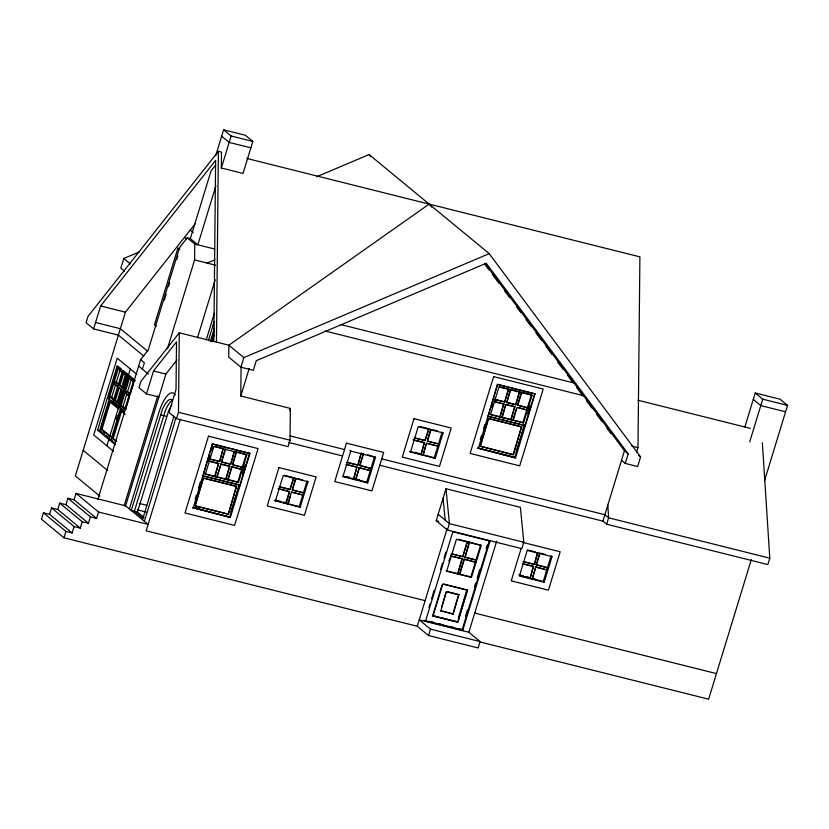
<?xml version="1.0" encoding="UTF-8"?>
<svg xmlns="http://www.w3.org/2000/svg" width="829" height="829" viewBox="0 0 829 829"><rect width="100%" height="100%" fill="white"/><g stroke="black" fill="none" stroke-linecap="round" stroke-linejoin="round"><path stroke-width="1.24" d="M241.073 366.573L240.783 396.013L290.368 408.428L290.046 440.23L288.088 446.634L176.515 418.697L178.473 412.293L179.271 332.802L228.866 345.216L243.871 357.61L489.203 253.653L640.589 456.924L637.656 466.53L625.263 463.421L621.512 460.323M167.427 348.781L194.587 259.943L194.753 244.037L187.24 237.85L179.582 247.55L148.267 349.962L140.598 359.662L97.853 499.472M213.799 341.662L215.623 160.38L100.62 305.953L93.604 328.895L118.402 335.103L143.852 356.118M216.462 342.118L218.39 151.334L221.488 152.111L221.333 168.007L243.032 173.437L252.814 141.438L245.301 135.241L223.612 129.811L215.685 155.717M636.506 452.437L637.978 447.639L639.905 256.855L246.907 158.474M49.605 514.363L51.564 507.97L74.082 526.55L72.123 532.954L49.605 514.363L43.409 512.819L41.45 519.213L63.968 537.803L417.298 626.258L428.552 635.542L478.146 647.957L480.105 641.563L468.841 632.268L419.256 619.854L430.51 629.149L480.105 641.563M139.262 251.943L123.78 258.503L120.837 268.099L124.599 271.197M59.719 503.12L82.237 521.7L80.278 528.104L57.761 509.514L59.719 503.12L65.916 504.674L88.434 523.254L90.392 516.85L67.874 498.27L65.916 504.674M195.064 223.996L125.417 312.16L75.346 475.919L99.822 496.125M98.547 512.001L96.589 518.405L74.071 499.825L76.03 493.421L125.614 505.835L148.142 524.415L98.547 512.001L76.03 493.421M63.968 537.803L65.926 531.399L43.409 512.819M115.397 444.852L97.573 430.137L117.138 366.128L118.174 366.387L108.392 398.397L118.713 406.904M119.677 405.029L109.666 396.77L118.143 369.04L120.215 369.558M110.019 436.541L100.92 429.039L109.397 401.298L118.495 408.811M104.817 417.37L105.936 413.681M111.045 436.8L101.946 429.298L110.433 401.557L117.708 407.567M113.998 399.163L111.739 397.288L115.645 384.49L113.583 383.972M124.143 391.506L121.604 389.993L117.687 402.801L117.065 402.283L120.972 389.485L118.267 387.247L114.35 400.044L113.728 399.526L117.635 386.728L114.62 384.231L115.272 382.096L119.324 384.853L116.298 382.356L119.863 370.718M118.288 384.594L122.205 371.796L121.169 371.537M118.92 385.112L122.661 387.609L118.92 385.112L122.827 372.304L122.205 371.796M119.946 385.371L123.863 372.563M121.625 387.35L125.542 374.542L124.505 374.283M124.516 389.734L122.257 387.858L126.163 375.06L127.2 375.319L123.283 388.117L124.796 389.371M122.63 390.252L118.723 403.06L116.651 402.542M106.879 445.826L130.36 369.019M120.029 403.868L123.594 392.231M124.246 390.096L128.153 377.299L118.143 369.04M128.402 375.423L129.438 375.682L119.645 407.681L124.34 411.557M116.454 419.205L117.563 415.588M129.521 396.531L125.614 409.339L124.578 409.08L120.93 406.065L129.407 378.335L134.091 381.599L132.433 380.822M118.62 407.422L120.682 407.941L110.899 439.95L115.594 443.816M115.811 441.329L112.174 438.323L120.661 410.593L123.511 412.355M116.848 441.588L113.21 438.582L121.687 410.852M125.262 408.459L122.993 406.583L126.91 393.785L124.837 393.267M129.832 393.516L127.562 391.651L131.469 378.843M133.459 381.081L129.552 393.889L126.526 391.392L125.873 393.526L128.899 396.013L124.982 408.821L125.614 409.339M130.174 394.397L133.738 382.76M142.401 369.164L144.35 362.76L140.598 359.662M164.308 300.233L166.194 294.088M168.453 286.699L169.582 283M176.732 259.622L177.862 255.923M215.923 185.686L197.851 244.814L190.338 238.617L211.063 170.867L215.654 165.044M158.888 397.018L146.484 393.92L153.51 370.967L176.504 341.859L176.028 389.547L169.002 412.5L176.515 418.697M221.333 168.007L231.115 136.008L223.612 129.811M124.153 505.7L157.759 395.765M125.614 505.835L165.904 374.076L177.002 360.014M129.376 508.933L158.722 412.925A27.067 8.891 -75.9 0 1 175.24 394.977M172.09 399.972A20.238 6.653 -75.9 0 0 162.329 409.681L131.251 510.477L137.448 512.032L144.018 517.451M137.448 512.032L168.525 411.236A20.238 6.653 -75.9 0 1 171.893 404.811M197.509 337.714L215.239 279.715M142.505 519.773L173.168 418.635A20.238 6.653 -75.9 0 0 173.655 416.065M144.381 521.317L173.738 425.308A27.067 8.891 -75.9 0 0 175.51 418.469M180.266 419.319L146.184 530.819L425.122 600.652M206.203 340.004L214.4 313.186M208.597 339.869L214.245 321.403M210.286 341.61L214.421 328.077M211.094 341.527L214.41 330.667M212.131 341.786L214.338 334.553M195.167 498.996L196.297 495.296M198.556 487.918L200.431 481.763M202.939 476.126L212.411 443.857L249.923 453.432L230.348 517.441L192.535 507.607L229.726 516.923L239.508 484.913L202.317 475.608M193.157 508.125L212.411 443.857M195.302 504.529L203.053 479.203M209.913 459.318L209.291 458.8L210.359 455.308M211.778 450.655L212.846 447.163M235.249 485.97L203.416 478.001L195.25 505.991L228.307 514.27L236.472 486.271L228.307 514.27M625.263 463.421L628.195 453.826L486.26 263.249L256.275 360.708L253.342 370.314L240.938 367.206L243.871 357.61M215.333 476.748L214.711 476.229L218.618 463.432L208.639 460.934L209.26 461.442M223.188 448.499L219.592 461.556L223.188 448.499L214.452 446.313M218.618 463.432L215.022 476.488L217.084 477.007L221.001 464.209L216.773 476.748L217.405 477.266M240.783 396.013L249.218 368.418M221.695 460.655L225.25 449.017L225.882 449.525M225.571 449.266L221.654 462.074L230.607 464.313L234.524 451.515L236.586 452.033L232.669 464.831L242.659 467.328L242.006 469.463L231.705 466.706L242.317 469.722M220.69 463.95L229.643 466.188L225.726 478.986L226.358 479.504M230.607 464.313L234.213 451.256M229.643 466.188L226.037 479.245L228.11 479.763L232.016 466.965M231.353 467.867L227.799 479.504L228.421 480.022M236.275 451.774L232.358 464.572L242.97 467.587M237.519 452.085L246.887 454.789L238.41 482.519L237.778 482.012L241.695 469.204M242.348 467.069L246.265 454.271M230.918 511.742L238.814 485.887M242.586 473.577L245.218 464.965M249.602 453.173L239.819 485.172L202.628 475.867M289.673 410.697L290.368 408.428M275.373 501.141L283.197 475.545L307.994 481.753L300.16 507.348L274.43 500.374L288.171 503.991L291.445 492.001L303.124 495.1L303.466 492.706L292.098 489.866L295.331 479.307M285.798 503.213L289.383 491.483L278.016 488.633L289.694 491.742L286.109 503.472M303.777 492.965L292.409 490.126L296.005 478.385L293.932 477.867L290.036 489.348L293.621 477.618M288.223 502.561L290.015 496.695M300.16 507.348L299.228 506.581L302.813 494.84M303.466 492.706L307.051 480.975L307.994 481.753M349.786 450.334L350.729 451.1L342.895 476.706L367.693 482.913L375.516 457.307L367.765 454.831M347.817 464.768L356.916 467.048L353.641 479.038L355.703 479.556L359.289 467.815L355.703 479.556M357.879 465.173L361.154 453.173L357.879 465.173L346.512 462.323M353.641 479.038L356.916 467.048M359.289 467.815L370.656 470.665L371.309 468.53L359.631 465.432L363.216 453.691M359.941 465.691L363.527 453.95M367.693 482.913L366.76 482.136L374.584 456.541M410.428 452.271L418.251 426.666L443.049 432.873L435.225 458.478L409.495 451.494L423.236 455.121L426.51 443.121L438.189 446.23L438.52 443.836L427.163 440.987M420.852 454.344L424.438 442.603L413.08 439.764M438.842 444.095L427.474 441.246L431.059 429.515L428.997 428.997L425.09 440.468L428.686 428.738L419.588 426.458M421.163 454.603L424.438 442.603M423.277 453.681L426.147 444.292M427.515 439.816L430.386 430.427M435.225 458.478L434.282 457.701L437.878 445.971M438.52 443.836L442.116 432.096L443.049 432.873M436.209 520.736L445.992 488.737L520.374 507.358L523.804 542.249L521.856 548.653L447.463 530.032L436.209 520.736L438.686 521.358M417.298 626.258L447.111 528.715M447.463 530.032L449.422 523.627L445.992 488.737M428.956 607.388L430.075 603.699M431.577 598.797L434.209 590.196M440.582 569.336L442.468 563.192M443.961 558.28L445.836 552.145M480.292 439.453L481.421 435.764M483.68 428.375L484.81 424.686M488.074 416.583L497.545 384.324L535.047 393.889L515.483 457.898L477.659 448.074L515.483 457.898M478.281 448.582L497.545 384.324M480.064 446.199L488.55 418.458L521.607 426.738L513.441 454.727L480.064 446.199L513.441 454.727M491.991 407.215L493.058 403.723M480.374 446.458L488.55 418.458M494.395 401.91L494.726 399.516L504.716 402.013L508.633 389.215L510.695 389.734L506.778 402.531L515.731 404.78L519.648 391.972L522.032 392.749M448.862 561.523L449.919 558.083M458.282 618.04L466.934 589.73L467.556 590.248L457.774 622.247L432.665 615.781L442.075 585.005M464.364 559.409L459.794 574.342L457.732 573.823L462.292 558.891L450.935 556.041L451.277 553.648L462.945 556.756L467.515 541.814L469.577 542.332L465.017 557.275L476.374 560.114L475.722 562.249L464.053 559.15L459.836 572.932M432.976 616.04L442.769 584.041L467.556 590.248M428.552 635.542L430.51 629.149M441.608 607.077L446.012 592.673M500.467 417.205L499.835 416.697L503.752 403.889L495.017 401.702M504.716 402.013L508.322 388.956L499.576 386.77M440.821 610.932L446.385 591.471L458.779 594.58L453.225 614.04L440.51 610.672L453.225 614.04M503.752 403.889L500.146 416.956L502.219 417.464L505.814 404.407L501.908 417.215L502.529 417.723M506.778 402.531L510.032 390.635M457.732 573.823L461.981 558.632L450.935 556.041M462.634 556.497L467.204 541.565L458.105 539.285M465.017 557.275L469.266 542.073L481.255 545.441L471.473 577.44L446.676 571.233L456.468 539.233L481.255 545.441M511.483 419.971L510.861 419.453L514.768 406.645L505.814 404.407M515.731 404.78L519.337 391.713L519.959 392.231M514.768 406.645L511.172 419.712L513.234 420.23L517.151 407.422L527.14 409.93L527.793 407.795L517.804 405.288L521.721 392.49M452.903 613.781L458.779 594.58M513.545 420.49L512.923 419.971L516.477 408.334M517.845 403.868L521.4 392.231M471.473 577.44L470.851 576.922L480.633 544.922M457.774 622.247L467.245 589.989M513.13 454.468L521.607 426.738M531.389 394.728L532.021 395.246L523.534 422.987L522.912 422.469L531.389 394.728L522.653 392.542M465.525 616.185L467.401 610.04M474.53 586.725L475.649 583.036M477.152 578.124L479.784 569.533M486.157 548.663L487.286 544.985M516.042 452.199L524.322 425.122M527.71 414.044L530.342 405.422M489.411 540.591L462.012 630.195L424.821 620.89M514.85 457.38L524.633 425.381L487.442 416.065M534.736 393.63L524.954 425.64L487.763 416.324M468.841 632.268L496.685 541.182M521.151 548.466L511.244 580.87L548.435 590.175L560.186 551.772L522.985 542.467M532.208 578.87L535.793 567.129L532.208 578.87L530.145 578.352L533.42 566.352L523.192 563.793M534.384 564.476L537.658 552.487L534.384 564.476L523.016 561.637M530.145 578.352L533.42 566.352M535.793 567.129L547.161 569.979L547.814 567.844L536.135 564.736L539.72 553.005M536.446 564.995L540.031 553.264M544.197 582.227L543.264 581.45L551.088 555.855L552.031 556.622L544.197 582.227L519.4 576.02L527.234 550.415L552.031 556.622M484.82 263.249L624.444 450.727L602.921 521.13L606.673 524.229L767.841 564.58L769.789 558.176L762.359 442.738M606.673 524.229L608.631 517.824L607.812 505.13M744.774 427.246L755.25 392.987L780.048 399.195L787.55 405.391L764.473 480.893M749.696 441.909L762.753 399.184L755.25 392.987M751.312 559.606L708.629 699.189L479.411 641.801M218.39 151.334L88.061 316.305L86.102 322.709L93.604 328.895M179.271 332.802L140.94 381.33L138.982 387.723L146.484 393.92M316.699 176.743L369.102 154.546L489.203 253.653M206.991 263.042L214.929 259.954M231.115 136.008L252.814 141.438M250.855 147.831L229.156 142.401L221.654 136.215M187.24 237.85L190.338 238.617M194.753 244.037L214.721 249.042M762.753 399.184L787.55 405.391M194.587 259.943L215.664 265.218M785.591 411.795L760.794 405.588L753.292 399.391M340.574 324.533L573.979 382.967M637.926 400.231L750.369 428.375M325.227 331.03L583.44 395.671M497.856 384.583L535.047 393.889M518.218 391.433L510.384 389.475L511.006 389.993M532.021 395.246L498.954 386.977L490.478 414.707L523.534 422.987M213.115 325.092L214.141 325.351M504.405 401.754L494.416 399.257L495.037 399.775M506.467 402.272L515.42 404.521M517.493 405.039L528.104 408.055M518.084 407.485L527.451 410.179M494.074 401.65L504.063 404.148M506.136 404.666L515.089 406.904M100.62 305.953L125.417 312.16M631.781 446.085L637.978 447.639M489.846 414.189L499.835 416.697M501.908 417.215L510.861 419.453M512.923 419.971L522.912 422.469M488.861 418.718L521.918 426.997M95.563 322.502L120.36 328.709L147.738 351.299M433.018 429.826L437.567 430.966M478.592 448.126L514.54 457.121M153.51 370.967L165.904 374.076M414.863 437.909L425.09 440.468M414.044 437.888L425.412 440.727M413.391 440.023L424.759 442.862M426.821 443.38L438.189 446.23M121.801 372.045L122.827 372.304M414.749 452.271L418.469 453.204M422.925 454.862L434.282 457.701M114.236 381.837L116.298 382.356M122.257 387.858L123.283 388.117M125.49 391.133L127.562 391.651M289.984 435.899L344.532 449.556M350.729 451.1L375.516 457.307M381.723 458.862L604.869 514.726L608.631 517.824L769.789 558.176M178.473 412.293L290.046 440.23M109.666 396.77L111.739 397.288M288.834 442.499L342.574 455.95M379.765 465.266L603.419 521.254M112.692 399.267L113.728 399.526M107.355 398.138L109.428 398.656L99.635 430.655L109.956 439.173M113.314 399.785L115.386 400.303L119.293 387.506L121.107 388.998M116.029 402.024L117.065 402.283M160.474 414.894L166.67 416.438M347.341 462.354L357.568 464.914M359.631 465.432L371.309 468.53M120.93 406.065L122.993 406.583M123.946 408.562L126.018 409.08M358.978 467.556L370.656 470.665M345.859 464.458L357.226 467.297M345.983 476.406L349.703 477.328M355.9 478.882L359.62 479.815M343.092 476.219L366.76 482.136M212.721 444.116L249.923 453.432M246.887 454.789L213.83 446.51L205.343 474.25L238.41 482.519M100.92 429.039L101.946 429.298M284.534 475.338L292.482 477.328M297.963 478.696L302.512 479.836M97.573 430.137L100.672 430.914M209.291 458.8L219.27 461.297M221.343 461.815L230.296 464.053M219.592 461.556L209.602 459.059L208.949 461.193L218.939 463.691M221.001 464.209L229.954 466.447M112.174 438.323L113.21 438.582M523.804 542.249L449.422 523.627L438.168 514.343M108.827 439.432L111.936 440.199M279.808 486.789L290.036 489.348M278.979 486.758L290.347 489.607M527.431 549.928L535.389 551.917M540.86 553.285L545.409 554.425M291.767 492.26L303.124 495.1M204.722 473.732L214.711 476.229M216.773 476.748L237.778 482.012M203.727 478.26L236.793 486.53M523.845 561.658L534.073 564.228M536.135 564.736L547.814 567.844M275.974 500.219L280.927 501.462M283.414 502.084L287.135 503.006M287.86 503.731L299.228 506.581M535.482 566.87L547.161 569.979M522.363 563.772L533.731 566.611M464.706 557.015L476.374 560.114M451.587 553.907L462.945 556.756M464.053 559.15L475.722 562.249M518.767 574.777L523.721 576.02M526.208 576.642L529.928 577.575M532.405 578.196L534.881 578.818M519.607 575.533L529.835 578.093M531.897 578.611L543.264 581.45M194.939 505.731L227.996 514.011M196.235 507.814L199.955 508.747M446.054 570.715L457.421 573.564M459.484 574.082L470.851 576.922M194.701 507.97L230.348 517.441M139.365 503.462L146.806 505.327M443.691 584.093L466.012 589.678M137.417 509.866L146.091 512.042M446.696 591.73L459.09 594.839M67.874 498.27L74.071 499.825M90.392 516.85L96.589 518.405M474.716 613.066L716.463 673.583M51.564 507.97L57.761 509.514M82.237 521.7L88.434 523.254M433.598 615.833L438.551 617.077M441.038 617.698L448.468 619.553M450.955 620.175L455.909 621.418M432.665 615.781L457.463 621.988M74.082 526.55L80.278 528.104M429.774 621.408L433.494 622.341M439.691 623.895L443.411 624.817M449.608 626.372L453.328 627.304M459.525 628.859L463.245 629.791M460.147 629.377L424.199 620.372L425.453 621.408L452.852 531.793L490.043 541.109L462.644 630.714L461.39 629.688M65.926 531.399L72.123 532.954M638.713 455.38L640.589 456.924M624.444 450.727L628.195 453.826M508.322 388.956L508.944 389.475M524.633 425.381L525.265 425.899M190.255 230.089L193.24 232.545M184.504 237.363L186.494 239.001M179.82 249.529L177.945 247.975L154.453 324.781L156.329 326.336M123.78 258.503L130.34 263.923M240.938 367.206L228.742 357.144L228.866 345.216L429.153 204.1L431.608 207.105M138.64 366.066L148.432 374.148M136.972 374.48L117.221 358.18L93.739 434.987L113.49 451.287M119.117 367.164L120.993 368.708M123.801 371.029L128.495 374.905M129.438 375.682L135.065 380.324M117.138 366.128L134.972 380.843M239.198 484.654L240.13 485.431M116.402 385.112L117.915 386.366M127.666 394.407L129.179 395.651M121.604 389.993L123.863 391.868M114.754 399.785L117.19 401.796M118.091 402.542L120.236 404.303M112.236 400.977L118.806 406.397M120.682 407.941L123.5 410.262M120.661 410.593L125.21 414.345M101.615 431.691L104.423 434.013M106.299 435.557L109.117 437.878M83.18 450.323L107.656 470.52M142.795 518.229L134.35 511.255L165.427 410.459A20.238 6.653 -75.9 0 1 171.593 400.998M485.245 264.793L489.089 269.953M492.167 274.088L499.079 283.373M504.457 290.596L509.845 297.818M516.757 307.113L520.602 312.274M525.98 319.497L531.368 326.719M535.98 332.916L541.358 340.139M545.969 346.325L552.114 354.584M557.492 361.807L562.881 369.029M567.492 375.226L572.103 381.413M576.673 387.557L582.777 395.744M586.58 400.863L591.916 408.023M596.497 414.168L601.823 421.329M606.403 427.474L610.973 433.608M369.102 154.546L370.646 156.619M443.059 498.333L445.204 520.146M208.483 436.168L185.002 512.975L234.586 525.389L258.078 448.582L208.483 436.168M278.958 467.587L267.218 505.991L304.409 515.306L316.15 476.903L278.958 467.587M346.481 443.152L334.74 481.556L371.931 490.872L383.682 452.468L346.481 443.152M414.013 418.718L402.272 457.121L439.463 466.426L451.204 428.023L414.013 418.718M493.618 376.625L470.126 453.432L519.721 465.846L543.202 389.039L493.618 376.625"/></g></svg>
